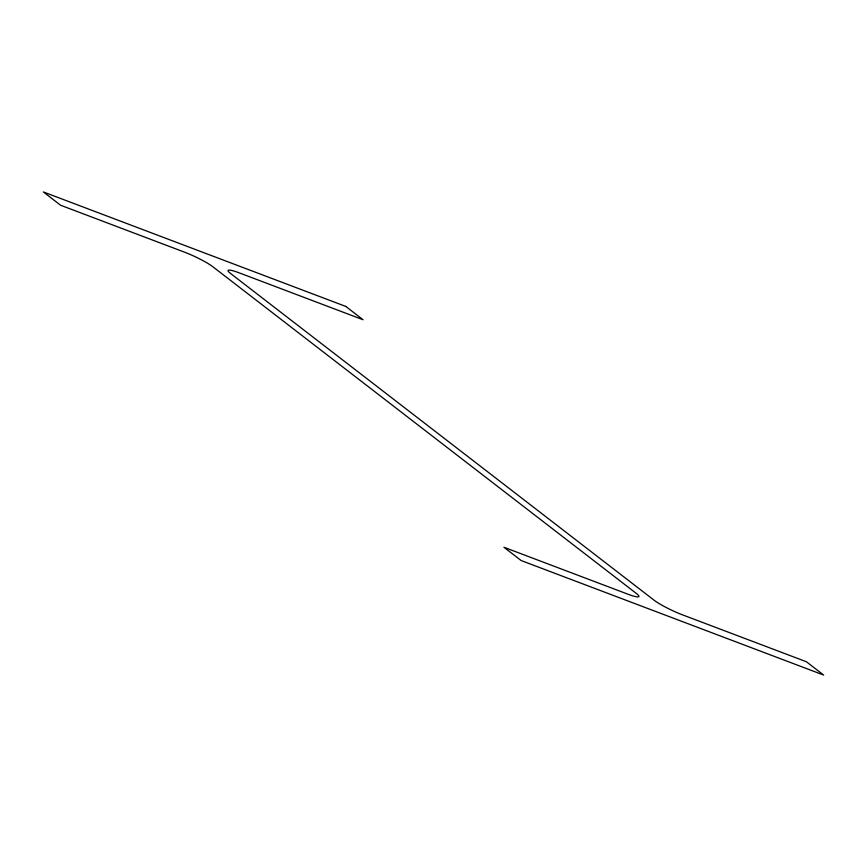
<?xml version="1.0" encoding="UTF-8"?>
<svg xmlns="http://www.w3.org/2000/svg" width="867" height="867" viewBox="0 0 867 867"><rect width="100%" height="100%" fill="white"/><g stroke="black" fill="none" stroke-linecap="round" stroke-linejoin="round"><path stroke-width="1.3" d="M345.825 306.441L43.35 191.943L60.582 205.241L184.595 252.189A23.106 3.1 25.5 0 1 212.903 266.787L636.476 593.548A23.106 3.1 25.5 0 1 627.957 594.209L503.944 547.261L521.175 560.559L823.65 675.057L806.418 661.759L682.405 614.811A23.106 3.1 25.5 0 1 654.097 600.213L230.524 273.452A23.106 3.1 25.5 0 1 239.043 272.791L363.056 319.739L345.825 306.441"/></g></svg>
